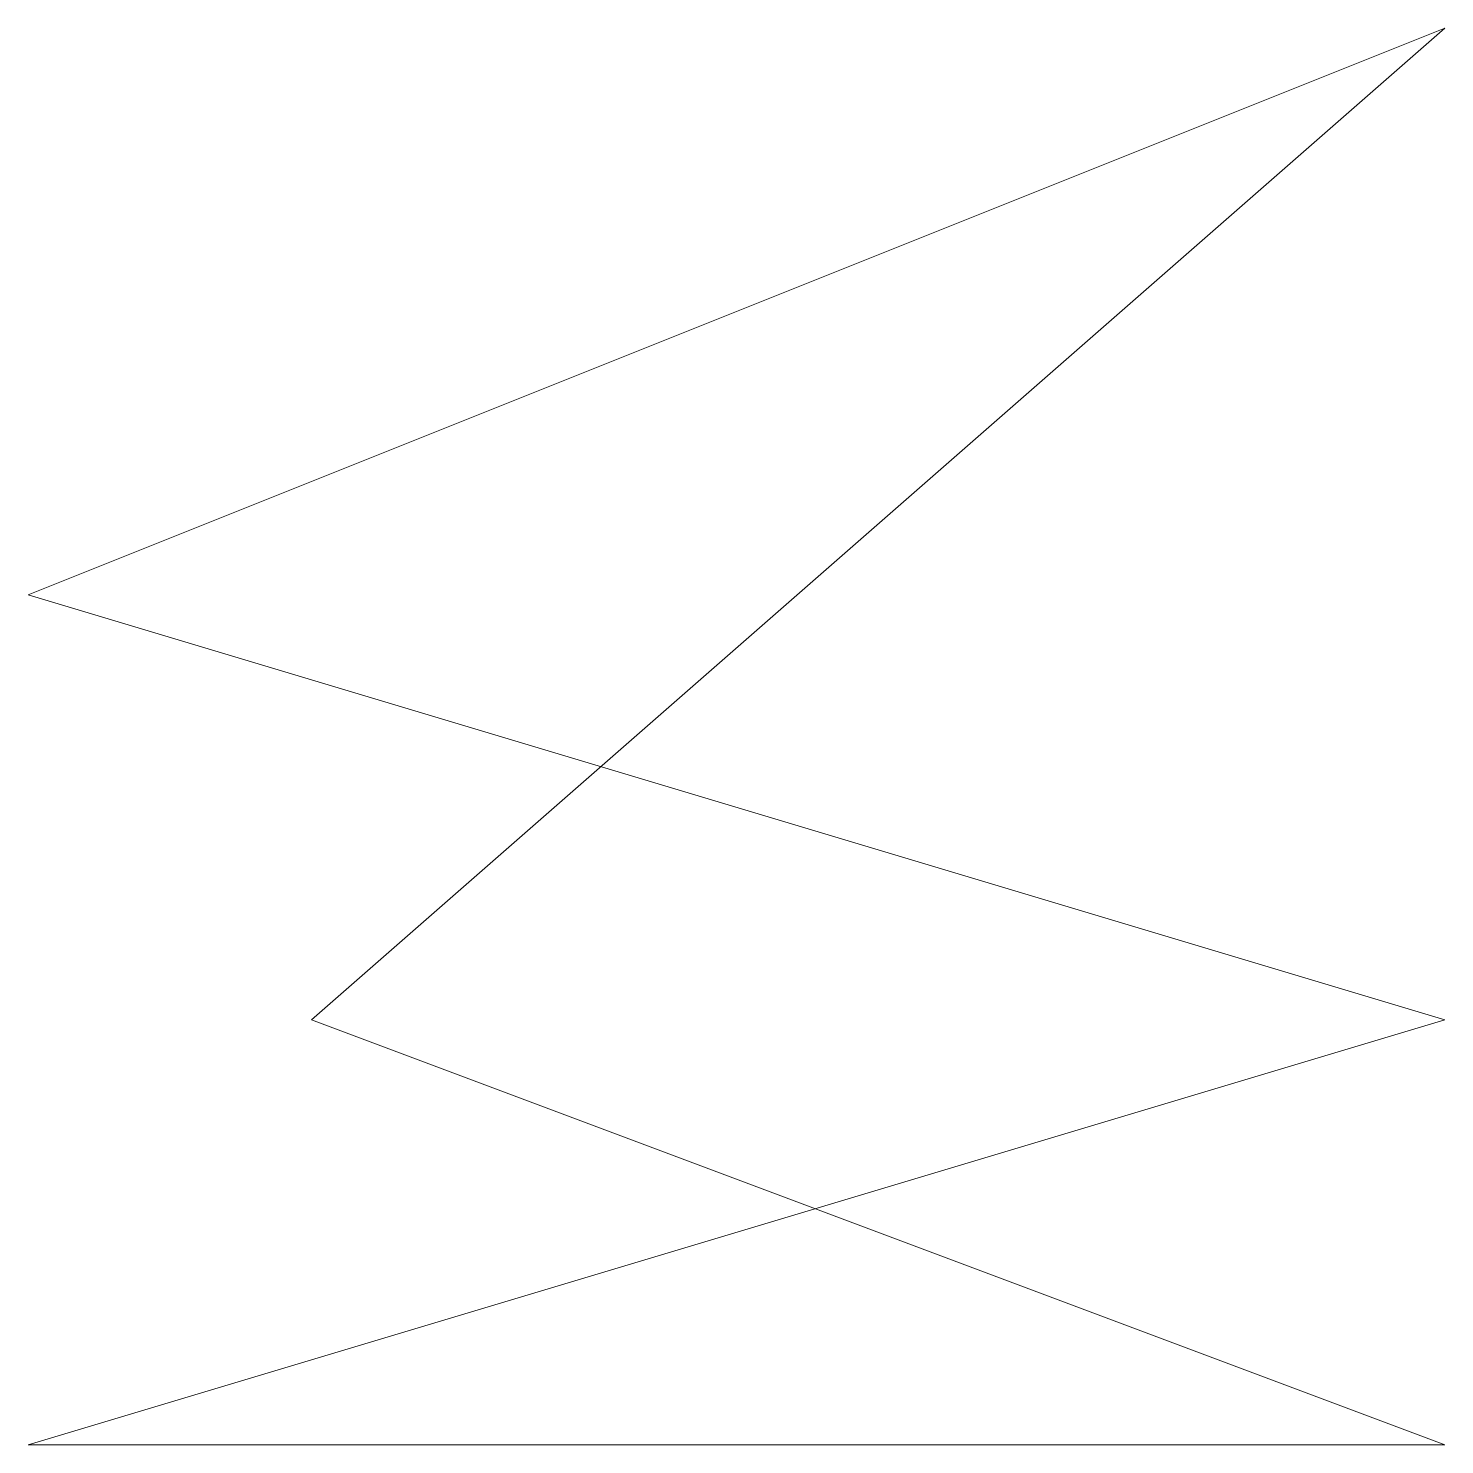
# Model space of a CAD drawing. Header units: inches. Extents: x 0 to 100, y 0 to 100.
import ezdxf

# ---------------------------------------------------------------- set-up
doc = ezdxf.new("R2010")
doc.units = ezdxf.units.IN
doc.layers.get('0').update_dxf_attribs({"linetype": 'CONTINUOUS', "lineweight": 0})

msp = doc.modelspace()

# ---------------------------------------------------------------- linework, layer by layer
for p, q in [((0, 60), (100, 100)), ((100, 100), (20, 30)), ((100, 30), (0, 60)), ((0, 0), (100, 30)), ((20, 30), (100, 0)), ((100, 0), (0, 0))]:
    msp.add_line(p, q)

doc.saveas('drawing.dxf')
